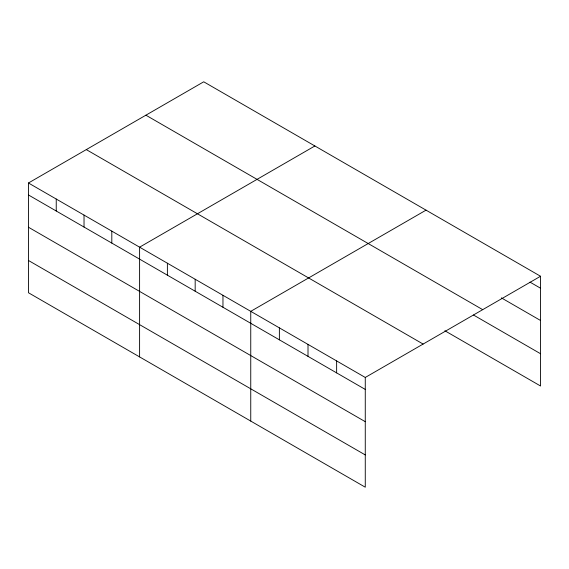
<?xml version="1.0" encoding="UTF-8"?>
<svg xmlns="http://www.w3.org/2000/svg" width="569" height="569" viewBox="0 0 569 569"><rect width="100%" height="100%" fill="white"/><g stroke="black" fill="none" stroke-linecap="round" stroke-linejoin="round"><path stroke-width="0.85" d="M28.45 182.998L365.27 377.46L365.27 487.199L28.45 292.743L28.45 182.998L203.73 81.801L540.55 276.257L540.55 386.002L444.866 330.76M314.885 145.97L139.597 247.174L139.597 356.912M426.032 210.146L250.751 311.343L250.751 421.081M365.27 377.46L540.55 276.257M530.002 282.132L540.55 288.22M501.374 297.872L540.55 320.489M145.892 115.194L482.704 309.657M473.5 315.02L540.55 353.733M86.296 149.604L423.108 344.06M28.45 194.961L365.27 389.424M28.45 227.23L365.27 421.686M28.45 260.474L365.27 454.93M336.635 360.931L336.635 372.894M308.007 344.401L308.007 356.365M279.379 327.872L279.379 339.835M222.963 295.297L222.963 307.26M195.174 279.258L195.174 291.221M167.386 263.212L167.386 275.176M111.808 231.128L111.808 243.091M84.027 215.082L84.027 227.052M56.239 199.043L56.239 211.007"/></g></svg>
